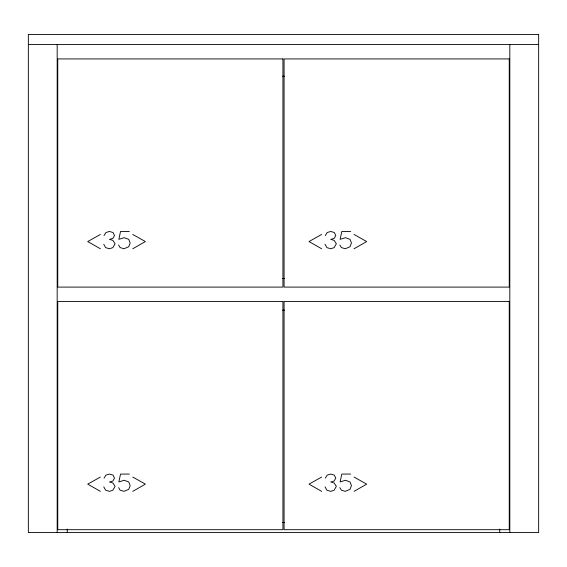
<?xml version="1.0" encoding="UTF-8"?>
<svg xmlns="http://www.w3.org/2000/svg" width="567" height="567" viewBox="0 0 567 567"><rect width="100%" height="100%" fill="white"/><g stroke="black" fill="none" stroke-linecap="round" stroke-linejoin="round"><path stroke-width="0.85" d="M104.023 235.574L105.923 232.513L109.452 231.471L113.039 232.513L114.513 235.574L112.861 238.431L109.452 239.373L112.861 240.38L115.087 243.725L112.861 247.623L109.452 248.764L105.646 247.623L103.754 244.257M104.023 478.172L105.923 475.111L109.452 474.069L113.039 475.111L114.513 478.172L112.861 481.029L109.452 481.971L112.861 482.978L115.087 486.323L112.861 490.221L109.452 491.355L105.646 490.221L103.754 486.855M325.302 235.574L327.202 232.513L330.724 231.471L334.317 232.513L335.784 235.574L334.14 238.431L330.724 239.373L334.14 240.38L336.359 243.725L334.14 247.623L330.724 248.764L326.925 247.623L325.026 244.257M325.302 478.172L327.202 475.111L330.724 474.069L334.317 475.111L335.784 478.172L334.14 481.029L330.724 481.971L334.14 482.978L336.359 486.323L334.14 490.221L330.724 491.355L326.925 490.221L325.026 486.855M132.77 248.764L145.393 241.556L132.77 234.462M354.042 248.764L366.672 241.556L354.042 234.462M132.77 491.355L145.393 484.147L132.77 477.06M354.042 491.355L366.672 484.147L354.042 477.06M100.366 234.462L87.736 241.556L100.366 248.764M321.638 234.462L309.015 241.556L321.638 248.764M100.366 477.06L87.736 484.147L100.366 491.355M321.638 477.06L309.015 484.147L321.638 491.355M28.35 44.509L538.65 44.509M282.657 76.219L284.343 76.219M129.382 231.464L120.53 231.464L118.857 239.338L124.237 237.679L128.73 239.338L130.169 242.974L128.73 246.758L123.975 248.764L120.098 247.559L118.595 245.036M350.661 231.464L341.802 231.464L340.129 239.338L345.509 237.679L350.002 239.338L351.448 242.974L350.002 246.758L345.246 248.764L341.377 247.559L339.867 245.036M282.657 278.454L284.343 278.454M282.657 310.17L284.343 310.17M129.382 474.062L120.53 474.062L118.857 481.936L124.237 480.277L128.73 481.936L130.169 485.572L128.73 489.349L123.975 491.355L120.098 490.157L118.595 487.634M350.661 474.062L341.802 474.062L340.129 481.936L345.509 480.277L350.002 481.936L351.448 485.572L350.002 489.349L345.246 491.355L341.377 490.157L339.867 487.634M282.657 522.49L284.343 522.49M509.818 44.509L509.818 532.583M499.733 529.054L499.733 532.583M67.267 529.054L67.267 532.583M57.182 44.509L57.182 532.583M538.65 34.417L28.35 34.417L28.35 532.583L538.65 532.583L538.65 34.417M282.926 58.925L57.756 58.925L57.756 287.1L282.926 287.1L282.926 58.925M509.244 58.925L284.074 58.925L284.074 287.1L509.244 287.1L509.244 58.925M282.926 301.516L57.756 301.516L57.756 529.698L282.926 529.698L282.926 301.516M509.244 301.516L284.074 301.516L284.074 529.698L509.244 529.698L509.244 301.516"/></g></svg>
